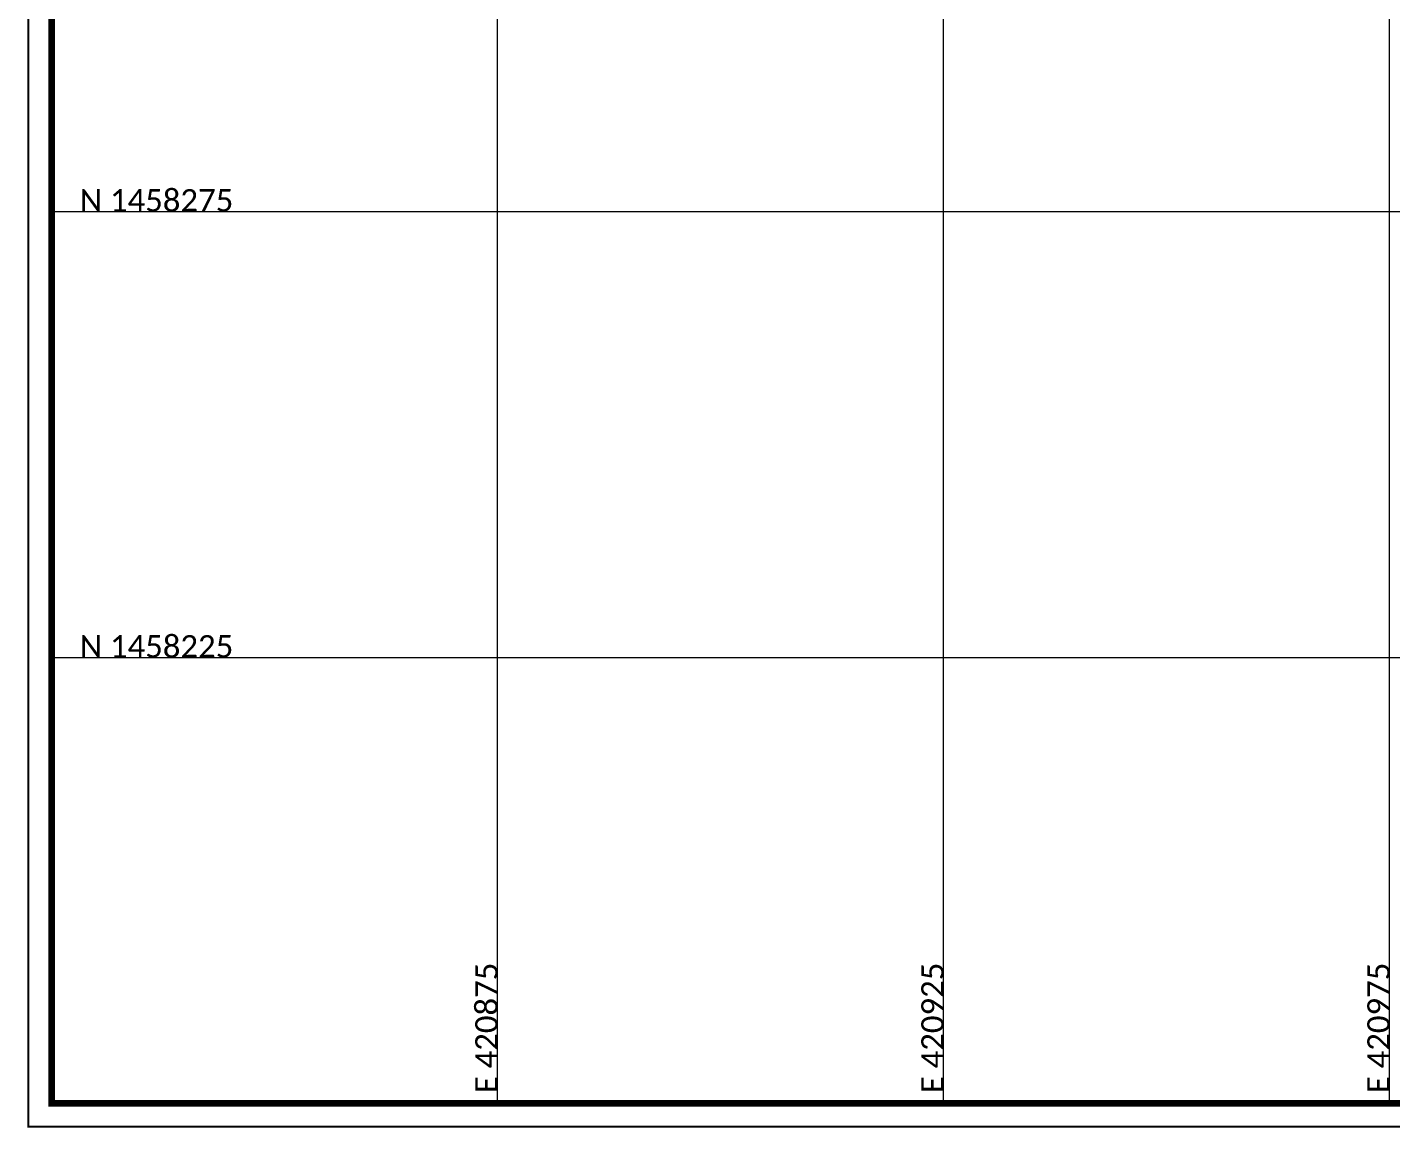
# Model space of a CAD drawing. Header units: metres. Extents: x 420822 to 421453, y 1458172 to 1458620.
# Drawn here: x 420822.3 to 420975.2, y 1458172.3 to 1458295.6 of the extents above; entities that cross this region are included whole.
import ezdxf
from ezdxf.enums import TextEntityAlignment as Align

# ---------------------------------------------------------------- set-up
doc = ezdxf.new("R2010")
doc.units = ezdxf.units.M
doc.header["$MEASUREMENT"] = 0
doc.linetypes.add('DOT2', pattern=[0.125, 0, -0.125])
doc.layers.add('grid', color=5, linetype='DOT2', lineweight=20)
doc.layers.add('TITLE', color=86, linetype='CONTINUOUS')
doc.styles.add('Legend', font='calibri.ttf', dxfattribs={"height": 2})

msp = doc.modelspace()

# ---------------------------------------------------------------- linework, layer by layer
at = {"layer": 'grid', "color": 8, "linetype": 'ByBlock'}
for p, q in [((420875, 1458175), (420875, 1458617.5426)), ((420925, 1458175), (420925, 1458617.5426)), ((420975, 1458175), (420975, 1458617.5426)), ((420825, 1458275), (421373.931, 1458275)), ((420825, 1458225), (421373.931, 1458225))]:
    msp.add_line(p, q, dxfattribs=at)
at = {"layer": 'TITLE', "color": 8, "const_width": 0.2297}
msp.add_lwpolyline([(420822.3963, 1458172.3963), (421453.1463, 1458172.3963), (421453.1463, 1458620.1463), (420822.3963, 1458620.1463)], close=True, dxfattribs=at)
at = {"layer": 'TITLE', "color": 12, "const_width": 0.75}
msp.add_lwpolyline([(420825, 1458175), (421450.5426, 1458175), (421450.5426, 1458617.5426), (420825, 1458617.5426)], close=True, dxfattribs=at)

# ---------------------------------------------------------------- texts
at = {"layer": 'grid', "linetype": 'ByBlock', "style": 'Legend'}
for s, p in [(' N 1458275 ', (420846.255, 1458275)), (' N 1458225 ', (420846.255, 1458225))]:
    msp.add_text(s, height=2.5, dxfattribs=at).set_placement(p, align=Align.RIGHT)
for s, p in [(' E 420875 ', (420875, 1458191.6648)), (' E 420925 ', (420925, 1458191.6648)), (' E 420975 ', (420975, 1458191.6648))]:
    msp.add_text(s, height=2.5, rotation=90, dxfattribs=at).set_placement(p, align=Align.RIGHT)

doc.saveas('drawing.dxf')
